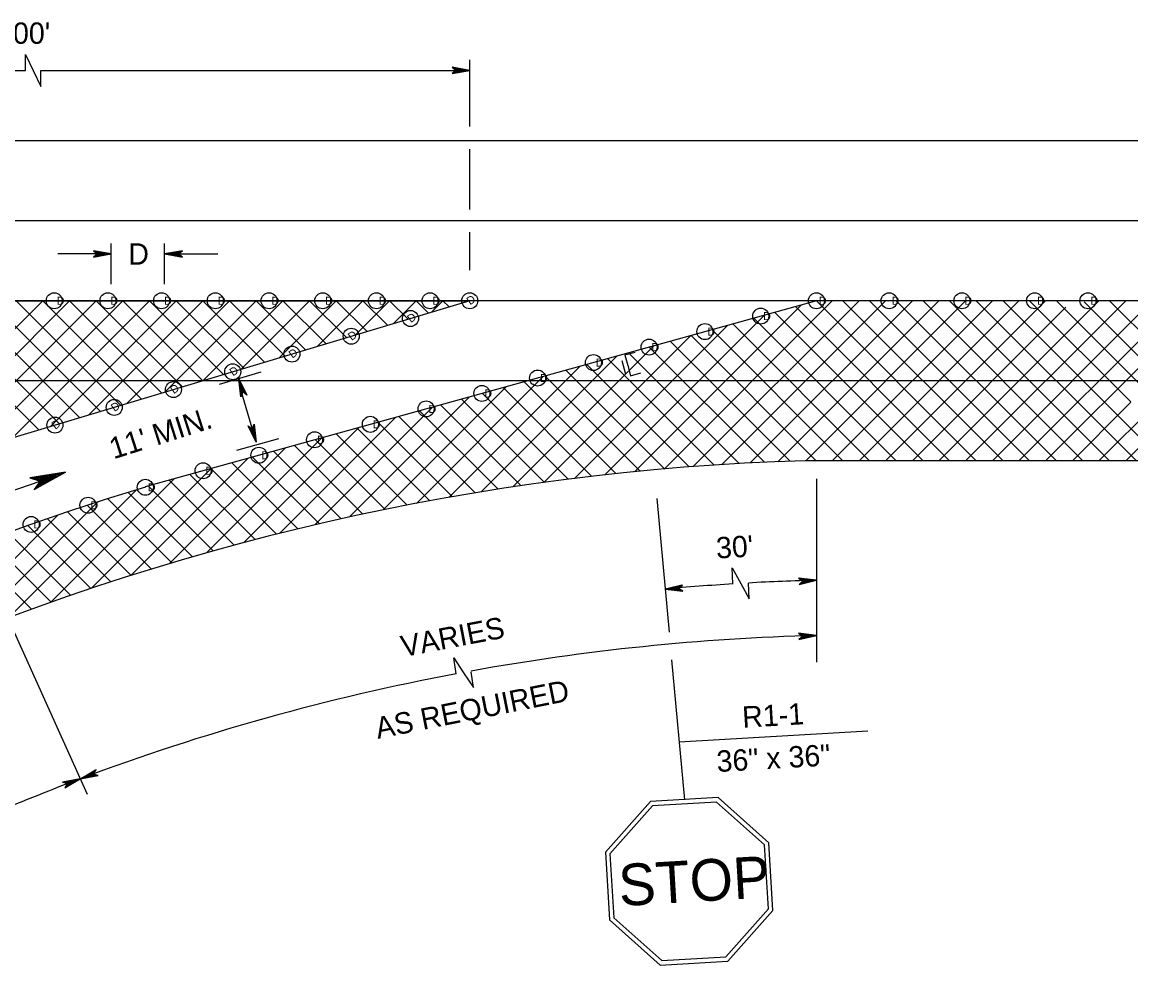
# Model space of a CAD drawing. Extents: x 499945 to 500993, y 499985 to 500645.
# Drawn here: x 500306.4 to 500514.1, y 500123.7 to 500299.8 of the extents above; entities that cross this region are included whole.
import ezdxf

# ---------------------------------------------------------------- set-up
doc = ezdxf.new("R2010")
doc.units = 0
for name, color, linetype in [('1', 7, 'Continuous'), ('24', 7, 'Continuous'), ('3', 7, 'Continuous'), ('39', 7, 'Continuous'), ('5', 7, 'Continuous'), ('56', 7, 'Continuous'), ('57', 7, 'Continuous'), ('60', 7, 'Continuous')]:
    doc.layers.add(name, color=color, linetype=linetype)

msp = doc.modelspace()

# ---------------------------------------------------------------- linework, layer by layer
at = {"layer": '1'}
for p, q in [((500307, 500290.77), (500307, 500293.77)), ((500307, 500293.77), (500308.44, 500290.77)), ((500390.21, 500280.23), (500390.21, 500292.77)), ((500308.44, 500290.77), (500309.88, 500287.77)), ((500309.88, 500287.77), (500309.88, 500290.77)), ((500656.93, 500277.59), (500070.88, 500277.59)), ((500390.21, 500264.73), (500390.21, 500275.98)), ((500656.93, 500262.6), (500070.88, 500262.6)), ((500390.21, 500253.36), (500390.21, 500260.48)), ((500323.05, 500250.71), (500323.05, 500258.36)), ((500333.04, 500250.71), (500333.04, 500258.36)), ((500323.05, 500256.37), (500313.06, 500256.37)), ((500333.04, 500256.37), (500343.04, 500256.37)), ((500070.88, 500247.61), (500390.21, 500247.61)), ((500656.93, 500247.61), (500070.88, 500247.61)), ((500280.27, 500217.64), (500310.25, 500247.61)), ((500285.27, 500217.64), (500315.25, 500247.61)), ((500309.49, 500223.4), (500285.27, 500247.61)), ((500313.33, 500224.55), (500290.27, 500247.61)), ((500290.27, 500217.64), (500320.24, 500247.61)), ((500390.21, 500247.61), (500290.29, 500217.64)), ((500317.17, 500225.7), (500295.26, 500247.61)), ((500297.4, 500219.77), (500325.24, 500247.61)), ((500321.02, 500226.86), (500300.26, 500247.61)), ((500304.53, 500221.91), (500330.24, 500247.61)), ((500324.86, 500228.01), (500305.26, 500247.61)), ((500328.7, 500229.16), (500310.25, 500247.61)), ((500311.67, 500224.05), (500335.23, 500247.61)), ((500332.55, 500230.31), (500315.25, 500247.61)), ((500318.81, 500226.19), (500340.23, 500247.61)), ((500336.39, 500231.47), (500320.24, 500247.61)), ((500340.23, 500232.62), (500325.24, 500247.61)), ((500325.94, 500228.33), (500345.23, 500247.61)), ((500455.16, 500247.61), (500329.4, 500212.75)), ((500344.08, 500233.77), (500330.24, 500247.61)), ((500333.08, 500230.48), (500350.22, 500247.61)), ((500347.92, 500234.93), (500335.23, 500247.61)), ((500340.22, 500232.62), (500355.22, 500247.61)), ((500351.76, 500236.08), (500340.23, 500247.61)), ((500355.61, 500237.23), (500345.23, 500247.61)), ((500347.36, 500234.76), (500360.21, 500247.61)), ((500359.45, 500238.39), (500350.22, 500247.61)), ((500354.49, 500236.9), (500365.21, 500247.61)), ((500363.29, 500239.54), (500355.22, 500247.61)), ((500367.14, 500240.69), (500360.21, 500247.61)), ((500361.63, 500239.04), (500370.21, 500247.61)), ((500370.98, 500241.84), (500365.21, 500247.61)), ((500368.77, 500241.18), (500375.2, 500247.61)), ((500374.82, 500243), (500370.21, 500247.61)), ((500378.67, 500244.15), (500375.2, 500247.61)), ((500375.91, 500243.32), (500380.2, 500247.61)), ((500382.51, 500245.3), (500380.2, 500247.61)), ((500383.04, 500245.46), (500385.19, 500247.61)), ((500386.35, 500246.46), (500385.19, 500247.61)), ((500421.1, 500215.57), (500452.37, 500246.84)), ((500426.61, 500216.08), (500458.14, 500247.61)), ((500432.05, 500216.53), (500463.14, 500247.61)), ((500437.42, 500216.9), (500468.13, 500247.61)), ((500442.72, 500217.21), (500473.13, 500247.61)), ((500447.96, 500217.45), (500478.12, 500247.61)), ((500480.12, 500217.64), (500451.23, 500246.52)), ((500453.15, 500217.64), (500483.12, 500247.61)), ((500485.12, 500217.64), (500455.15, 500247.61)), ((500656.93, 500247.61), (500455.16, 500247.61)), ((500458.14, 500217.64), (500488.12, 500247.61)), ((500490.12, 500217.64), (500460.14, 500247.61)), ((500463.14, 500217.64), (500493.11, 500247.61)), ((500495.11, 500217.64), (500465.13, 500247.61)), ((500468.13, 500217.64), (500498.11, 500247.61)), ((500500.11, 500217.64), (500470.13, 500247.61)), ((500473.13, 500217.64), (500501.89, 500246.4)), ((500505.1, 500217.64), (500475.13, 500247.61)), ((500478.12, 500217.64), (500508.1, 500247.61)), ((500510.1, 500217.64), (500480.12, 500247.61)), ((500483.12, 500217.64), (500513.1, 500247.61)), ((500515.1, 500217.64), (500485.12, 500247.61)), ((500488.12, 500217.64), (500518.09, 500247.61)), ((500510.12, 500227.61), (500490.12, 500247.61)), ((500493.11, 500217.64), (500523.09, 500247.61)), ((500514.06, 500228.66), (500495.11, 500247.61)), ((500498.11, 500217.64), (500528.09, 500247.61)), ((500518.67, 500229.06), (500500.11, 500247.61)), ((500523.66, 500229.06), (500505.32, 500247.4)), ((500529.01, 500228.71), (500510.1, 500247.61)), ((500415.51, 500214.98), (500445.46, 500244.92)), ((500470.13, 500217.64), (500443.41, 500244.36)), ((500475.13, 500217.64), (500447.32, 500245.44)), ((500409.85, 500214.31), (500438.54, 500243.01)), ((500460.14, 500217.64), (500435.59, 500242.19)), ((500465.13, 500217.64), (500439.5, 500243.27)), ((500404.1, 500213.56), (500431.63, 500241.09)), ((500450.24, 500217.54), (500427.76, 500240.02)), ((500455.14, 500217.64), (500431.68, 500241.1)), ((500398.27, 500212.72), (500424.72, 500239.17)), ((500440.69, 500217.1), (500419.94, 500237.85)), ((500445.44, 500217.34), (500423.85, 500238.93)), ((500392.35, 500211.8), (500417.81, 500237.26)), ((500431.33, 500216.47), (500412.12, 500235.68)), ((500435.99, 500216.81), (500416.03, 500236.77)), ((500380.21, 500209.65), (500403.98, 500233.43)), ((500386.33, 500210.78), (500410.89, 500235.34)), ((500422.14, 500215.67), (500404.29, 500233.51)), ((500426.71, 500216.09), (500408.2, 500234.6)), ((500656.93, 500232.62), (500070.88, 500232.62)), ((500373.98, 500208.42), (500397.07, 500231.51)), ((500413.11, 500214.7), (500396.47, 500231.34)), ((500417.6, 500215.21), (500400.38, 500232.43)), ((500367.65, 500207.08), (500390.16, 500229.59)), ((500404.24, 500213.58), (500388.65, 500229.17)), ((500408.66, 500214.16), (500392.56, 500230.26)), ((500361.18, 500205.62), (500383.25, 500227.68)), ((500384.73, 500228.09), (500399.86, 500212.96)), ((500503.11, 500217.64), (500513.22, 500227.75)), ((500508.1, 500217.64), (500519.52, 500229.06)), ((500520.09, 500217.64), (500510.12, 500227.61)), ((500513.1, 500217.64), (500524.52, 500229.06)), ((500513.22, 500227.75), (500514.06, 500228.6)), ((500354.59, 500204.02), (500376.33, 500225.76)), ((500391.22, 500211.61), (500376.91, 500225.92)), ((500395.52, 500212.3), (500380.82, 500227.01)), ((500347.86, 500202.29), (500369.42, 500223.85)), ((500382.72, 500210.12), (500369.09, 500223.75)), ((500386.95, 500210.89), (500373, 500224.84)), ((500340.98, 500200.41), (500362.51, 500221.93)), ((500374.35, 500208.5), (500361.26, 500221.58)), ((500378.51, 500209.33), (500365.17, 500222.67)), ((500333.94, 500198.36), (500355.6, 500220.01)), ((500366.11, 500206.74), (500353.44, 500219.42)), ((500370.21, 500207.64), (500357.35, 500220.5)), ((500326.72, 500196.13), (500348.68, 500218.1)), ((500358, 500204.86), (500345.62, 500217.25)), ((500362.04, 500205.82), (500349.53, 500218.33)), ((500656.93, 500217.64), (500453.08, 500217.64)), ((500319.3, 500193.71), (500341.77, 500216.18)), ((500350.01, 500202.85), (500337.79, 500215.08)), ((500353.99, 500203.87), (500341.7, 500216.16)), ((500291.7, 500214.56), (500318.55, 500155.19)), ((500311.67, 500191.08), (500334.83, 500214.24)), ((500342.15, 500200.73), (500330.04, 500212.84)), ((500346.06, 500201.81), (500333.9, 500213.97)), ((500455.16, 500214.27), (500455.16, 500179.92)), ((500303.8, 500188.2), (500327.74, 500212.14)), ((500334.39, 500198.49), (500322.4, 500210.49)), ((500338.25, 500199.63), (500326.21, 500211.67)), ((500425.26, 500210.55), (500427.55, 500185.51)), ((500295.66, 500185.06), (500320.48, 500209.87)), ((500330.56, 500197.33), (500318.62, 500209.27)), ((500287.21, 500181.6), (500313.02, 500207.41)), ((500322.97, 500194.93), (500311.13, 500206.77)), ((500326.75, 500196.14), (500314.86, 500208.03)), ((500319.22, 500193.68), (500307.43, 500205.47)), ((500311.79, 500191.12), (500300.09, 500202.82)), ((500315.49, 500192.41), (500303.75, 500204.16)), ((500308.11, 500189.8), (500296.46, 500201.45)), ((500439.53, 500194.55), (500439.35, 500197.54)), ((500439.35, 500197.54), (500440.97, 500194.64)), ((500440.97, 500194.64), (500442.59, 500191.73)), ((500442.59, 500191.73), (500442.41, 500194.72)), ((500387.64, 500177.71), (500387.23, 500180.68)), ((500387.23, 500180.68), (500389.07, 500177.91)), ((500428.02, 500180.35), (500430.42, 500154.13)), ((500389.07, 500177.91), (500390.9, 500175.13)), ((500390.9, 500175.13), (500390.5, 500178.1))]:
    msp.add_line(p, q, dxfattribs=at)
for centre, radius, start, end in [((500467.05, 499753.55), 464.3, 91.7232, 136.2425), ((500467.05, 499753.55), 479.29, 106.6857, 121.3115), ((500467.05, 499753.55), 441.86, 93.57, 95.2245), ((500467.05, 499753.55), 441.86, 91.541, 93.1963), ((500465.95, 499761.54), 423.47, 91.4596, 100.2669), ((500465.95, 499761.54), 423.47, 100.6565, 110.5522), ((500507.86, 499657.99), 535.16, 110.8669, 114.5286)]:
    msp.add_arc(centre, radius, start, end, dxfattribs=at)
at = {"layer": '24'}
msp.add_line((500298.42, 500209.93), (500309.7, 500213.82), dxfattribs=at)
for points in [[(500390.21, 500290.77), (500386.89, 500291.36), (500387.68, 500290.77), (500386.91, 500290.19), (500390.21, 500290.77), (500389.99, 500290.77), (500386.98, 500291.32), (500387.74, 500290.76), (500387.04, 500290.24), (500389.87, 500290.75), (500389.76, 500290.77), (500387.18, 500291.23), (500387.76, 500290.76), (500387.17, 500290.31), (500389.71, 500290.77), (500389.6, 500290.75), (500387.35, 500291.16), (500387.79, 500290.77), (500387.34, 500290.37), (500389.28, 500290.75), (500389.09, 500290.75), (500387.51, 500291.08), (500387.82, 500290.78), (500387.49, 500290.45), (500389.06, 500290.77), (500388.88, 500290.78), (500387.69, 500290.98), (500387.92, 500290.75), (500387.68, 500290.53), (500388.72, 500290.77), (500388.55, 500290.79), (500387.84, 500290.92), (500387.96, 500290.76), (500387.76, 500290.59), (500388.46, 500290.77), (500388, 500290.88), (500388.07, 500290.75), (500387.86, 500290.63), (500388.35, 500290.75), (500388.04, 500290.83), (500388.17, 500290.73), (500388.02, 500290.67), (500388.17, 500290.76), (500388.09, 500290.78)], [(500323.05, 500256.37), (500319.7, 500256.96), (500320.5, 500256.37), (500319.72, 500255.78), (500323.05, 500256.37), (500322.83, 500256.36), (500319.8, 500256.91), (500320.56, 500256.36), (500319.85, 500255.83), (500322.71, 500256.35), (500322.6, 500256.37), (500320, 500256.83), (500320.58, 500256.36), (500319.98, 500255.9), (500322.55, 500256.37), (500322.44, 500256.35), (500320.16, 500256.76), (500320.61, 500256.37), (500320.15, 500255.96), (500322.11, 500256.35), (500321.92, 500256.35), (500320.33, 500256.67), (500320.64, 500256.38), (500320.31, 500256.04), (500321.89, 500256.37), (500321.71, 500256.38), (500320.51, 500256.58), (500320.74, 500256.35), (500320.5, 500256.12), (500321.55, 500256.37), (500321.38, 500256.38), (500320.66, 500256.52), (500320.78, 500256.36), (500320.58, 500256.18), (500321.29, 500256.37), (500320.82, 500256.48), (500320.89, 500256.35), (500320.68, 500256.22), (500321.17, 500256.35), (500320.86, 500256.43), (500320.99, 500256.32), (500320.85, 500256.26), (500320.99, 500256.36), (500320.92, 500256.38)], [(500333.04, 500256.37), (500336.39, 500255.77), (500335.59, 500256.37), (500336.38, 500256.95), (500333.04, 500256.37), (500333.27, 500256.37), (500336.3, 500255.82), (500335.53, 500256.37), (500336.24, 500256.9), (500333.39, 500256.38), (500333.5, 500256.37), (500336.1, 500255.9), (500335.51, 500256.37), (500336.11, 500256.83), (500333.55, 500256.37), (500333.66, 500256.38), (500335.93, 500255.97), (500335.49, 500256.37), (500335.94, 500256.77), (500333.98, 500256.38), (500334.17, 500256.38), (500335.76, 500256.06), (500335.45, 500256.36), (500335.79, 500256.69), (500334.21, 500256.37), (500334.39, 500256.36), (500335.58, 500256.15), (500335.35, 500256.38), (500335.6, 500256.61), (500334.55, 500256.37), (500334.72, 500256.35), (500335.44, 500256.21), (500335.32, 500256.37), (500335.51, 500256.55), (500334.81, 500256.37), (500335.27, 500256.25), (500335.21, 500256.38), (500335.41, 500256.51), (500334.92, 500256.38), (500335.23, 500256.31), (500335.1, 500256.41), (500335.25, 500256.47), (500335.1, 500256.37), (500335.18, 500256.36)], [(500346.97, 500232.96), (500348.47, 500229.93), (500347.68, 500230.53), (500347.34, 500229.62), (500346.97, 500232.96), (500347.03, 500232.74), (500348.4, 500230.01), (500347.66, 500230.59), (500347.35, 500229.76), (500347.05, 500232.63), (500347.1, 500232.52), (500348.26, 500230.18), (500347.65, 500230.6), (500347.39, 500229.9), (500347.11, 500232.48), (500347.13, 500232.36), (500348.15, 500230.32), (500347.65, 500230.63), (500347.39, 500230.08), (500347.22, 500232.06), (500347.27, 500231.88), (500348.02, 500230.45), (500347.65, 500230.66), (500347.43, 500230.25), (500347.29, 500231.85), (500347.35, 500231.68), (500347.88, 500230.6), (500347.6, 500230.75), (500347.45, 500230.45), (500347.39, 500231.52), (500347.45, 500231.37), (500347.78, 500230.72), (500347.6, 500230.79), (500347.48, 500230.55), (500347.46, 500231.28), (500347.7, 500230.86), (500347.56, 500230.89), (500347.49, 500230.66), (500347.48, 500231.16), (500347.64, 500230.89), (500347.5, 500230.98), (500347.49, 500230.83), (500347.54, 500230.99), (500347.57, 500230.92)], [(500350.18, 500221.14), (500348.68, 500224.16), (500349.46, 500223.57), (500349.8, 500224.47), (500350.18, 500221.14), (500350.12, 500221.35), (500348.75, 500224.09), (500349.49, 500223.51), (500349.8, 500224.33), (500350.1, 500221.47), (500350.05, 500221.57), (500348.88, 500223.92), (500349.49, 500223.49), (500349.76, 500224.19), (500350.03, 500221.62), (500350.02, 500221.73), (500349, 500223.78), (500349.49, 500223.47), (500349.76, 500224.01), (500349.93, 500222.04), (500349.88, 500222.22), (500349.12, 500223.64), (500349.49, 500223.43), (500349.72, 500223.84), (500349.85, 500222.25), (500349.79, 500222.41), (500349.26, 500223.49), (500349.55, 500223.34), (500349.7, 500223.64), (500349.76, 500222.57), (500349.69, 500222.73), (500349.36, 500223.37), (500349.55, 500223.31), (500349.66, 500223.54), (500349.68, 500222.82), (500349.45, 500223.23), (500349.59, 500223.2), (500349.65, 500223.43), (500349.67, 500222.93), (500349.51, 500223.2), (500349.64, 500223.11), (500349.66, 500223.27), (500349.61, 500223.1), (500349.57, 500223.17)], [(500314.48, 500215.47), (500307.81, 500214.41), (500309.7, 500213.82), (500308.61, 500212.22), (500314.48, 500215.47), (500314.07, 500215.31), (500308.02, 500214.39), (500309.82, 500213.85), (500308.83, 500212.39), (500313.85, 500215.22), (500313.63, 500215.17), (500308.45, 500214.36), (500309.85, 500213.86), (500309.02, 500212.62), (500313.53, 500215.14), (500313.33, 500215.04), (500308.81, 500214.34), (500309.89, 500213.89), (500309.31, 500212.83), (500312.73, 500214.83), (500312.37, 500214.71), (500309.18, 500214.29), (500309.95, 500213.93), (500309.54, 500213.09), (500312.3, 500214.72), (500311.96, 500214.62), (500309.58, 500214.23), (500310.16, 500213.94), (500309.84, 500213.35), (500311.66, 500214.49), (500311.33, 500214.42), (500309.89, 500214.21), (500310.22, 500213.98), (500309.97, 500213.52), (500311.17, 500214.33), (500310.22, 500214.23), (500310.43, 500214.04), (500310.13, 500213.66), (500310.96, 500214.22), (500310.34, 500214.17), (500310.65, 500214.06), (500310.41, 500213.85), (500310.62, 500214.12), (500310.47, 500214.1)], [(500426.81, 500193.57), (500430.16, 500193.18), (500429.34, 500193.72), (500430.08, 500194.34), (500426.81, 500193.57), (500427.03, 500193.59), (500430.07, 500193.22), (500429.27, 500193.72), (500429.95, 500194.29), (500427.15, 500193.61), (500427.26, 500193.6), (500429.86, 500193.29), (500429.26, 500193.72), (500429.82, 500194.21), (500427.31, 500193.6), (500427.42, 500193.62), (500429.69, 500193.35), (500429.23, 500193.71), (500429.66, 500194.14), (500427.74, 500193.64), (500427.93, 500193.65), (500429.52, 500193.42), (500429.2, 500193.7), (500429.51, 500194.05), (500427.96, 500193.64), (500428.14, 500193.64), (500429.34, 500193.51), (500429.1, 500193.72), (500429.33, 500193.96), (500428.3, 500193.66), (500428.47, 500193.65), (500429.19, 500193.56), (500429.06, 500193.71), (500429.25, 500193.9), (500428.56, 500193.67), (500429.03, 500193.59), (500428.95, 500193.71), (500429.15, 500193.85), (500428.67, 500193.7), (500428.98, 500193.64), (500428.85, 500193.73), (500428.99, 500193.8), (500428.85, 500193.7), (500428.93, 500193.69)], [(500455.16, 500195.25), (500451.81, 500195.64), (500452.64, 500195.1), (500451.9, 500194.47), (500455.16, 500195.25), (500454.94, 500195.23), (500451.91, 500195.6), (500452.7, 500195.09), (500452.03, 500194.53), (500454.82, 500195.21), (500454.71, 500195.22), (500452.11, 500195.52), (500452.72, 500195.09), (500452.15, 500194.61), (500454.66, 500195.22), (500454.55, 500195.19), (500452.28, 500195.47), (500452.74, 500195.1), (500452.32, 500194.67), (500454.23, 500195.17), (500454.05, 500195.16), (500452.45, 500195.39), (500452.77, 500195.11), (500452.46, 500194.76), (500454.01, 500195.18), (500453.83, 500195.18), (500452.64, 500195.31), (500452.88, 500195.09), (500452.64, 500194.85), (500453.67, 500195.16), (500453.5, 500195.16), (500452.78, 500195.26), (500452.91, 500195.11), (500452.73, 500194.92), (500453.42, 500195.14), (500452.95, 500195.23), (500453.02, 500195.1), (500452.83, 500194.96), (500453.3, 500195.12), (500452.99, 500195.18), (500453.13, 500195.08), (500452.98, 500195.02), (500453.12, 500195.12), (500453.05, 500195.13)], [(500455.16, 500184.88), (500451.82, 500185.32), (500452.64, 500184.77), (500451.88, 500184.16), (500455.16, 500184.88), (500454.94, 500184.86), (500451.91, 500185.28), (500452.7, 500184.76), (500452.02, 500184.21), (500454.82, 500184.85), (500454.71, 500184.86), (500452.12, 500185.21), (500452.71, 500184.77), (500452.14, 500184.29), (500454.66, 500184.86), (500454.55, 500184.83), (500452.28, 500185.15), (500452.74, 500184.77), (500452.31, 500184.35), (500454.23, 500184.82), (500454.04, 500184.81), (500452.45, 500185.07), (500452.77, 500184.78), (500452.46, 500184.44), (500454.01, 500184.83), (500453.83, 500184.83), (500452.64, 500184.98), (500452.88, 500184.76), (500452.64, 500184.52), (500453.67, 500184.81), (500453.5, 500184.82), (500452.78, 500184.93), (500452.91, 500184.77), (500452.72, 500184.59), (500453.42, 500184.8), (500452.95, 500184.89), (500453.02, 500184.77), (500452.82, 500184.63), (500453.3, 500184.78), (500452.99, 500184.84), (500453.12, 500184.75), (500452.98, 500184.68), (500453.12, 500184.78), (500453.04, 500184.8)], [(500317.29, 500158.06), (500320.61, 500158.65), (500319.66, 500158.93), (500320.19, 500159.74), (500317.29, 500158.06), (500317.49, 500158.14), (500320.51, 500158.66), (500319.6, 500158.92), (500320.08, 500159.65), (500317.6, 500158.19), (500317.71, 500158.22), (500320.29, 500158.67), (500319.58, 500158.91), (500319.99, 500159.54), (500317.76, 500158.23), (500317.85, 500158.29), (500320.11, 500158.68), (500319.56, 500158.9), (500319.85, 500159.43), (500318.16, 500158.4), (500318.33, 500158.46), (500319.92, 500158.7), (500319.53, 500158.88), (500319.73, 500159.3), (500318.37, 500158.46), (500318.54, 500158.51), (500319.72, 500158.73), (500319.43, 500158.86), (500319.58, 500159.16), (500318.69, 500158.58), (500318.85, 500158.62), (500319.57, 500158.73), (500319.4, 500158.84), (500319.52, 500159.08), (500318.93, 500158.66), (500319.4, 500158.72), (500319.29, 500158.81), (500319.44, 500159), (500319.03, 500158.72), (500319.34, 500158.75), (500319.19, 500158.8), (500319.31, 500158.91), (500319.2, 500158.77), (500319.28, 500158.78)], [(500317.24, 500158.05), (500313.92, 500157.42), (500314.87, 500157.15), (500314.35, 500156.34), (500317.24, 500158.05), (500317.04, 500157.96), (500314.03, 500157.42), (500314.94, 500157.17), (500314.46, 500156.43), (500316.93, 500157.91), (500316.82, 500157.89), (500314.25, 500157.41), (500314.95, 500157.18), (500314.55, 500156.54), (500316.77, 500157.87), (500316.68, 500157.82), (500314.42, 500157.4), (500314.97, 500157.19), (500314.69, 500156.65), (500316.38, 500157.7), (500316.2, 500157.64), (500314.61, 500157.38), (500315, 500157.21), (500314.81, 500156.79), (500316.16, 500157.64), (500315.99, 500157.59), (500314.81, 500157.36), (500315.1, 500157.22), (500314.95, 500156.92), (500315.84, 500157.52), (500315.68, 500157.48), (500314.97, 500157.35), (500315.13, 500157.24), (500315.01, 500157.01), (500315.61, 500157.43), (500315.13, 500157.37), (500315.24, 500157.27), (500315.09, 500157.08), (500315.5, 500157.37), (500315.19, 500157.34), (500315.35, 500157.29), (500315.23, 500157.18), (500315.33, 500157.32), (500315.25, 500157.31)]]:
    msp.add_lwpolyline(points, dxfattribs=at)
at = {"layer": '3'}
msp.add_lwpolyline([(500424.08, 500153.76), (500415.64, 500144.27), (500416.38, 500131.59), (500425.88, 500123.15), (500438.56, 500123.89), (500447, 500133.39), (500446.25, 500146.07), (500436.76, 500154.51), (500424.08, 500153.76)], dxfattribs=at)
at = {"layer": '39'}
for p, q in [((500351.09, 500234.22), (500343.26, 500231.89)), ((500346.56, 500219.59), (500354.47, 500221.77))]:
    msp.add_line(p, q, dxfattribs=at)
at = {"layer": '5'}
for p, q in [((500226.66, 500290.77), (500307, 500290.77)), ((500309.88, 500290.77), (500390.21, 500290.77)), ((500350.21, 500221.19), (500347.1, 500231.81)), ((500429.43, 500164.95), (500464.81, 500167.03))]:
    msp.add_line(p, q, dxfattribs=at)
at = {"layer": '56'}
msp.add_line((500418.7, 500236.4), (500419.42, 500233.85), dxfattribs=at)
msp.add_lwpolyline([(500421.18, 500237.92), (500419.26, 500237.38), (500419.8, 500235.45), (500420.34, 500233.53), (500422.27, 500234.07)], dxfattribs=at)
for centre in [(500312.36, 500247.61), (500322.42, 500247.61), (500332.48, 500247.61), (500342.54, 500247.61), (500352.61, 500247.61), (500362.67, 500247.61), (500372.73, 500247.61), (500382.79, 500247.61), (500390.21, 500247.61), (500455.16, 500247.61), (500468.79, 500247.61), (500482.42, 500247.61), (500496.05, 500247.61), (500506.04, 500247.61), (500379.11, 500244.28), (500444.72, 500244.72), (500368.01, 500240.95), (500434.27, 500241.82), (500423.82, 500238.93), (500356.9, 500237.62), (500413.38, 500236.03), (500345.8, 500234.29), (500402.93, 500233.13), (500334.7, 500230.96), (500392.48, 500230.24), (500323.6, 500227.63), (500382.04, 500227.34), (500312.49, 500224.3), (500371.59, 500224.45), (500361.14, 500221.55), (500350.7, 500218.65), (500340.25, 500215.76), (500329.43, 500212.65), (500318.69, 500209.3), (500308.04, 500205.69)]:
    msp.add_circle(centre, 1.5, dxfattribs=at)
at = {"layer": '57'}
msp.add_line((500430.42, 500154.13), (500430.42, 500154.13), dxfattribs=at)
at = {"layer": '60'}
msp.add_lwpolyline([(500438.17, 500124.68), (500446.17, 500133.68), (500445.46, 500145.68), (500436.47, 500153.67), (500424.46, 500152.97), (500416.47, 500143.98), (500417.18, 500131.97), (500426.17, 500123.98)], close=True, dxfattribs=at)
for centre in [(500312.36, 500247.61), (500322.42, 500247.61), (500332.48, 500247.61), (500342.54, 500247.61), (500352.61, 500247.61), (500362.67, 500247.61), (500372.73, 500247.61), (500382.79, 500247.61), (500390.21, 500247.61), (500455.16, 500247.61), (500468.79, 500247.61), (500482.42, 500247.61), (500496.05, 500247.61), (500506.04, 500247.61), (500379.11, 500244.28), (500444.72, 500244.72), (500368.01, 500240.95), (500434.27, 500241.82), (500423.82, 500238.93), (500356.9, 500237.62), (500413.38, 500236.03), (500345.8, 500234.29), (500402.93, 500233.13), (500334.7, 500230.96), (500392.48, 500230.24), (500323.6, 500227.63), (500382.04, 500227.34), (500312.49, 500224.3), (500371.59, 500224.45), (500361.14, 500221.55), (500350.7, 500218.65), (500340.25, 500215.76), (500329.43, 500212.65), (500318.69, 500209.3), (500308.04, 500205.69)]:
    msp.add_circle(centre, 1.5, dxfattribs=at)

# ---------------------------------------------------------------- texts
at = {"layer": '1'}
for s, p in [("200'", (500301.66, 500295.74)), ('D', (500326.24, 500254.37))]:
    msp.add_text(s, height=4, dxfattribs=at).set_placement(p)
for s, rotation, p in [("30'", 3.3821, (500436.47, 500199.29)), ('VARIES', 10.8379, (500377.73, 500180.83))]:
    msp.add_text(s, height=4, rotation=rotation, dxfattribs=at).set_placement(p)
at = {"layer": '5'}
for s, rotation, p in [("11' MIN.", 17.6469, (500323.47, 500217.88)), ('AS REQUIRED', 11.2609, (500372.97, 500165.51)), ('R1-1', 3.3666, (500441.37, 500167.59)), ('36" x 36"', 3.3666, (500436.57, 500159.3))]:
    msp.add_text(s, height=4, rotation=rotation, dxfattribs=at).set_placement(p)
at = {"layer": '56'}
for p in [(500312.82, 500246.86), (500322.88, 500246.86), (500332.94, 500246.86), (500343.01, 500246.86), (500353.07, 500246.86), (500363.13, 500246.86), (500373.19, 500246.86), (500383.25, 500246.86), (500455.62, 500246.86), (500469.25, 500246.86), (500482.88, 500246.86), (500496.51, 500246.86), (500506.5, 500246.86), (500445.18, 500243.97), (500434.73, 500241.07), (500424.28, 500238.18), (500413.84, 500235.28), (500403.39, 500232.38), (500392.94, 500229.49), (500382.5, 500226.59), (500372.05, 500223.7), (500361.6, 500220.8), (500351.16, 500217.91), (500340.71, 500215.01), (500329.89, 500211.9), (500319.15, 500208.55), (500308.5, 500204.94)]:
    msp.add_text('D', height=1.5, dxfattribs=at).set_placement(p)
for p in [(500390.28, 500246.74), (500379.17, 500243.41), (500368.07, 500240.07), (500356.97, 500236.74), (500345.87, 500233.41), (500334.76, 500230.08), (500323.66, 500226.75), (500312.56, 500223.42)]:
    msp.add_text('D', height=1.5, rotation=35.7293, dxfattribs=at).set_placement(p)
at = {"layer": '60'}
msp.add_text('STOP', height=7.807, rotation=3.3665, dxfattribs=at).set_placement((500418.31, 500134.18))

doc.saveas('drawing.dxf')
